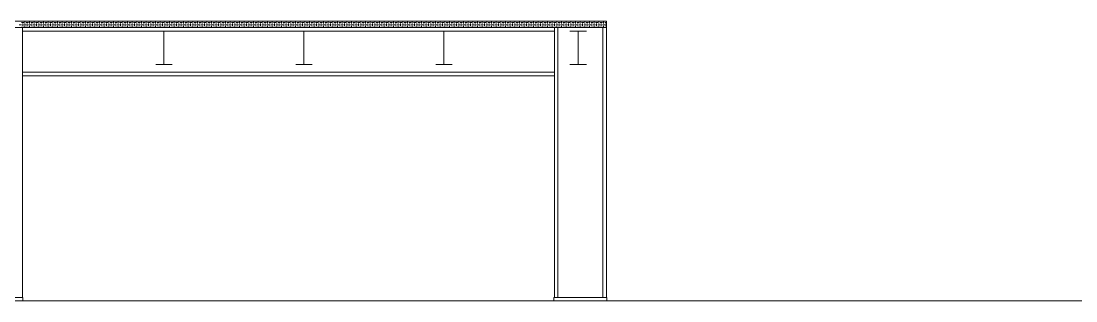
# Model space of a CAD drawing. Header units: millimetres. Extents: x 68421 to 1479662, y -51504 to 144751.
# Drawn here: x 620247 to 631550, y 73240 to 76240 of the extents above; entities that cross this region are included whole.
import ezdxf

# ---------------------------------------------------------------- set-up
doc = ezdxf.new("R2010")
doc.units = ezdxf.units.MM
doc.header["$LTSCALE"] = 0.35
doc.header["$MEASUREMENT"] = 0
doc.linetypes.add('CONTIN', pattern=[0, 0, 0])
doc.layers.get('0').update_dxf_attribs({"linetype": 'CONTIN'})

msp = doc.modelspace()

# ---------------------------------------------------------------- linework, layer by layer
at = {"color": 251, "linetype": 'Continuous', "lineweight": 0}
for p, q in [((588413.24788, 76239.66906), (626520.34809, 76239.66906)), ((626520.34809, 76239.66906), (588413.24788, 76239.66906)), ((620226.81056, 76200.22456), (620251.81056, 76200.22456)), ((620251.81056, 76225.22456), (620276.81056, 76225.22456)), ((620264.31056, 76237.72456), (620264.31056, 76239.66906)), ((620264.31056, 76187.72456), (620264.31056, 76212.72456)), ((620276.81056, 76200.22456), (620301.81056, 76200.22456)), ((620289.31056, 76212.72456), (620289.31056, 76237.72456)), ((620289.31056, 76169.33395), (620289.31056, 76187.72456)), ((620301.81056, 76225.22456), (620326.81056, 76225.22456)), ((620314.31056, 76237.72456), (620314.31056, 76239.66906)), ((620314.31056, 76187.72456), (620314.31056, 76212.72456)), ((620326.81056, 76200.22456), (620351.81056, 76200.22456)), ((620339.31056, 76212.72456), (620339.31056, 76237.72456)), ((620339.31056, 76169.33395), (620339.31056, 76187.72456)), ((620351.81056, 76225.22456), (620376.81056, 76225.22456)), ((620364.31056, 76237.72456), (620364.31056, 76239.66906)), ((620364.31056, 76187.72456), (620364.31056, 76212.72456)), ((620376.81056, 76200.22456), (620401.81056, 76200.22456)), ((620389.31056, 76212.72456), (620389.31056, 76237.72456)), ((620389.31056, 76169.33395), (620389.31056, 76187.72456)), ((620401.81056, 76225.22456), (620426.81056, 76225.22456)), ((620414.31056, 76237.72456), (620414.31056, 76239.66906)), ((620414.31056, 76187.72456), (620414.31056, 76212.72456)), ((620426.81056, 76200.22456), (620451.81056, 76200.22456)), ((620439.31056, 76212.72456), (620439.31056, 76237.72456)), ((620439.31056, 76169.33395), (620439.31056, 76187.72456)), ((620451.81056, 76225.22456), (620476.81056, 76225.22456)), ((620464.31056, 76237.72456), (620464.31056, 76239.66906)), ((620464.31056, 76187.72456), (620464.31056, 76212.72456)), ((620476.81056, 76200.22456), (620501.81056, 76200.22456)), ((620489.31056, 76212.72456), (620489.31056, 76237.72456)), ((620489.31056, 76169.33395), (620489.31056, 76187.72456)), ((620501.81056, 76225.22456), (620526.81056, 76225.22456)), ((620514.31056, 76237.72456), (620514.31056, 76239.66906)), ((620514.31056, 76187.72456), (620514.31056, 76212.72456)), ((620526.81056, 76200.22456), (620551.81056, 76200.22456)), ((620539.31056, 76212.72456), (620539.31056, 76237.72456)), ((620539.31056, 76169.33395), (620539.31056, 76187.72456)), ((620551.81056, 76225.22456), (620576.81056, 76225.22456)), ((620564.31056, 76237.72456), (620564.31056, 76239.66906)), ((620564.31056, 76187.72456), (620564.31056, 76212.72456)), ((620576.81056, 76200.22456), (620601.81056, 76200.22456)), ((620589.31056, 76212.72456), (620589.31056, 76237.72456)), ((620589.31056, 76169.33395), (620589.31056, 76187.72456)), ((620601.81056, 76225.22456), (620626.81056, 76225.22456)), ((620614.31056, 76237.72456), (620614.31056, 76239.66906)), ((620614.31056, 76187.72456), (620614.31056, 76212.72456)), ((620626.81056, 76200.22456), (620651.81056, 76200.22456)), ((620639.31056, 76212.72456), (620639.31056, 76237.72456)), ((620639.31056, 76169.33395), (620639.31056, 76187.72456)), ((620651.81056, 76225.22456), (620676.81056, 76225.22456)), ((620664.31056, 76237.72456), (620664.31056, 76239.66906)), ((620664.31056, 76187.72456), (620664.31056, 76212.72456)), ((620676.81056, 76200.22456), (620701.81056, 76200.22456)), ((620689.31056, 76212.72456), (620689.31056, 76237.72456)), ((620689.31056, 76169.33395), (620689.31056, 76187.72456)), ((620701.81056, 76225.22456), (620726.81056, 76225.22456)), ((620714.31056, 76237.72456), (620714.31056, 76239.66906)), ((620714.31056, 76187.72456), (620714.31056, 76212.72456)), ((620726.81056, 76200.22456), (620751.81056, 76200.22456)), ((620739.31056, 76212.72456), (620739.31056, 76237.72456)), ((620739.31056, 76169.33395), (620739.31056, 76187.72456)), ((620751.81056, 76225.22456), (620776.81056, 76225.22456)), ((620764.31056, 76237.72456), (620764.31056, 76239.66906)), ((620764.31056, 76187.72456), (620764.31056, 76212.72456)), ((620776.81056, 76200.22456), (620801.81056, 76200.22456)), ((620789.31056, 76212.72456), (620789.31056, 76237.72456)), ((620789.31056, 76169.33395), (620789.31056, 76187.72456)), ((620801.81056, 76225.22456), (620826.81056, 76225.22456)), ((620814.31056, 76237.72456), (620814.31056, 76239.66906)), ((620814.31056, 76187.72456), (620814.31056, 76212.72456)), ((620826.81056, 76200.22456), (620851.81056, 76200.22456)), ((620839.31056, 76212.72456), (620839.31056, 76237.72456)), ((620839.31056, 76169.33395), (620839.31056, 76187.72456)), ((620851.81056, 76225.22456), (620876.81056, 76225.22456)), ((620864.31056, 76237.72456), (620864.31056, 76239.66906)), ((620864.31056, 76187.72456), (620864.31056, 76212.72456)), ((620876.81056, 76200.22456), (620901.81056, 76200.22456)), ((620889.31056, 76212.72456), (620889.31056, 76237.72456)), ((620889.31056, 76169.33395), (620889.31056, 76187.72456)), ((620901.81056, 76225.22456), (620926.81056, 76225.22456)), ((620914.31056, 76237.72456), (620914.31056, 76239.66906)), ((620914.31056, 76187.72456), (620914.31056, 76212.72456)), ((620926.81056, 76200.22456), (620951.81056, 76200.22456)), ((620939.31056, 76212.72456), (620939.31056, 76237.72456)), ((620939.31056, 76169.33395), (620939.31056, 76187.72456)), ((620951.81056, 76225.22456), (620976.81056, 76225.22456)), ((620964.31056, 76237.72456), (620964.31056, 76239.66906)), ((620964.31056, 76187.72456), (620964.31056, 76212.72456)), ((620976.81056, 76200.22456), (621001.81056, 76200.22456)), ((620989.31056, 76212.72456), (620989.31056, 76237.72456)), ((620989.31056, 76169.33395), (620989.31056, 76187.72456)), ((621001.81056, 76225.22456), (621026.81056, 76225.22456)), ((621014.31056, 76237.72456), (621014.31056, 76239.66906)), ((621014.31056, 76187.72456), (621014.31056, 76212.72456)), ((621026.81056, 76200.22456), (621051.81056, 76200.22456)), ((621039.31056, 76212.72456), (621039.31056, 76237.72456)), ((621039.31056, 76169.33395), (621039.31056, 76187.72456)), ((621051.81056, 76225.22456), (621076.81056, 76225.22456)), ((621064.31056, 76237.72456), (621064.31056, 76239.66906)), ((621064.31056, 76187.72456), (621064.31056, 76212.72456)), ((621076.81056, 76200.22456), (621101.81056, 76200.22456)), ((621089.31056, 76212.72456), (621089.31056, 76237.72456)), ((621089.31056, 76169.33395), (621089.31056, 76187.72456)), ((621101.81056, 76225.22456), (621126.81056, 76225.22456)), ((621114.31056, 76237.72456), (621114.31056, 76239.66906)), ((621114.31056, 76187.72456), (621114.31056, 76212.72456)), ((621126.81056, 76200.22456), (621151.81056, 76200.22456)), ((621139.31056, 76212.72456), (621139.31056, 76237.72456)), ((621139.31056, 76169.33395), (621139.31056, 76187.72456)), ((621151.81056, 76225.22456), (621176.81056, 76225.22456)), ((621164.31056, 76237.72456), (621164.31056, 76239.66906)), ((621164.31056, 76187.72456), (621164.31056, 76212.72456)), ((621176.81056, 76200.22456), (621201.81056, 76200.22456)), ((621189.31056, 76212.72456), (621189.31056, 76237.72456)), ((621189.31056, 76169.33395), (621189.31056, 76187.72456)), ((621201.81056, 76225.22456), (621226.81056, 76225.22456)), ((621214.31056, 76237.72456), (621214.31056, 76239.66906)), ((621214.31056, 76187.72456), (621214.31056, 76212.72456)), ((621226.81056, 76200.22456), (621251.81056, 76200.22456)), ((621239.31056, 76212.72456), (621239.31056, 76237.72456)), ((621239.31056, 76169.33395), (621239.31056, 76187.72456)), ((621251.81056, 76225.22456), (621276.81056, 76225.22456)), ((621264.31056, 76237.72456), (621264.31056, 76239.66906)), ((621264.31056, 76187.72456), (621264.31056, 76212.72456)), ((621276.81056, 76200.22456), (621301.81056, 76200.22456)), ((621289.31056, 76212.72456), (621289.31056, 76237.72456)), ((621289.31056, 76169.33395), (621289.31056, 76187.72456)), ((621301.81056, 76225.22456), (621326.81056, 76225.22456)), ((621314.31056, 76237.72456), (621314.31056, 76239.66906)), ((621314.31056, 76187.72456), (621314.31056, 76212.72456)), ((621326.81056, 76200.22456), (621351.81056, 76200.22456)), ((621339.31056, 76212.72456), (621339.31056, 76237.72456)), ((621339.31056, 76169.33395), (621339.31056, 76187.72456)), ((621351.81056, 76225.22456), (621376.81056, 76225.22456)), ((621364.31056, 76237.72456), (621364.31056, 76239.66906)), ((621364.31056, 76187.72456), (621364.31056, 76212.72456)), ((621376.81056, 76200.22456), (621401.81056, 76200.22456)), ((621389.31056, 76212.72456), (621389.31056, 76237.72456)), ((621389.31056, 76169.33395), (621389.31056, 76187.72456)), ((621401.81056, 76225.22456), (621426.81056, 76225.22456)), ((621414.31056, 76237.72456), (621414.31056, 76239.66906)), ((621414.31056, 76187.72456), (621414.31056, 76212.72456)), ((621426.81056, 76200.22456), (621451.81056, 76200.22456)), ((621439.31056, 76212.72456), (621439.31056, 76237.72456)), ((621439.31056, 76169.33395), (621439.31056, 76187.72456)), ((621451.81056, 76225.22456), (621476.81056, 76225.22456)), ((621464.31056, 76237.72456), (621464.31056, 76239.66906)), ((621464.31056, 76187.72456), (621464.31056, 76212.72456)), ((621476.81056, 76200.22456), (621501.81056, 76200.22456)), ((621489.31056, 76212.72456), (621489.31056, 76237.72456)), ((621489.31056, 76169.33395), (621489.31056, 76187.72456)), ((621501.81056, 76225.22456), (621526.81056, 76225.22456)), ((621514.31056, 76237.72456), (621514.31056, 76239.66906)), ((621514.31056, 76187.72456), (621514.31056, 76212.72456)), ((621526.81056, 76200.22456), (621551.81056, 76200.22456)), ((621539.31056, 76212.72456), (621539.31056, 76237.72456)), ((621539.31056, 76169.33395), (621539.31056, 76187.72456)), ((621551.81056, 76225.22456), (621576.81056, 76225.22456)), ((621564.31056, 76237.72456), (621564.31056, 76239.66906)), ((621564.31056, 76187.72456), (621564.31056, 76212.72456)), ((621576.81056, 76200.22456), (621601.81056, 76200.22456)), ((621589.31056, 76212.72456), (621589.31056, 76237.72456)), ((621589.31056, 76169.33395), (621589.31056, 76187.72456)), ((621601.81056, 76225.22456), (621626.81056, 76225.22456)), ((621614.31056, 76237.72456), (621614.31056, 76239.66906)), ((621614.31056, 76187.72456), (621614.31056, 76212.72456)), ((621626.81056, 76200.22456), (621651.81056, 76200.22456)), ((621639.31056, 76212.72456), (621639.31056, 76237.72456)), ((621639.31056, 76169.33395), (621639.31056, 76187.72456)), ((621651.81056, 76225.22456), (621676.81056, 76225.22456)), ((621664.31056, 76237.72456), (621664.31056, 76239.66906)), ((621664.31056, 76187.72456), (621664.31056, 76212.72456)), ((621676.81056, 76200.22456), (621701.81056, 76200.22456)), ((621689.31056, 76212.72456), (621689.31056, 76237.72456)), ((621689.31056, 76169.33395), (621689.31056, 76187.72456)), ((621701.81056, 76225.22456), (621726.81056, 76225.22456)), ((621714.31056, 76237.72456), (621714.31056, 76239.66906)), ((621714.31056, 76187.72456), (621714.31056, 76212.72456)), ((621726.81056, 76200.22456), (621751.81056, 76200.22456)), ((621739.31056, 76212.72456), (621739.31056, 76237.72456)), ((621739.31056, 76169.33395), (621739.31056, 76187.72456)), ((621751.81056, 76225.22456), (621776.81056, 76225.22456)), ((621764.31056, 76237.72456), (621764.31056, 76239.66906)), ((621764.31056, 76187.72456), (621764.31056, 76212.72456)), ((621776.81056, 76200.22456), (621801.81056, 76200.22456)), ((621789.31056, 76212.72456), (621789.31056, 76237.72456)), ((621789.31056, 76169.33395), (621789.31056, 76187.72456)), ((621801.81056, 76225.22456), (621826.81056, 76225.22456)), ((621814.31056, 76237.72456), (621814.31056, 76239.66906)), ((621814.31056, 76187.72456), (621814.31056, 76212.72456)), ((621826.81056, 76200.22456), (621851.81056, 76200.22456)), ((621839.31056, 76212.72456), (621839.31056, 76237.72456)), ((621839.31056, 76169.33395), (621839.31056, 76187.72456)), ((621851.81056, 76225.22456), (621876.81056, 76225.22456)), ((621864.31056, 76237.72456), (621864.31056, 76239.66906)), ((621864.31056, 76187.72456), (621864.31056, 76212.72456)), ((621876.81056, 76200.22456), (621901.81056, 76200.22456)), ((621889.31056, 76212.72456), (621889.31056, 76237.72456)), ((621889.31056, 76169.33395), (621889.31056, 76187.72456)), ((621901.81056, 76225.22456), (621926.81056, 76225.22456)), ((621914.31056, 76237.72456), (621914.31056, 76239.66906)), ((621914.31056, 76187.72456), (621914.31056, 76212.72456)), ((621926.81056, 76200.22456), (621951.81056, 76200.22456)), ((621939.31056, 76212.72456), (621939.31056, 76237.72456)), ((621939.31056, 76169.33395), (621939.31056, 76187.72456)), ((621951.81056, 76225.22456), (621976.81056, 76225.22456)), ((621964.31056, 76237.72456), (621964.31056, 76239.66906)), ((621964.31056, 76187.72456), (621964.31056, 76212.72456)), ((621976.81056, 76200.22456), (622001.81056, 76200.22456)), ((621989.31056, 76212.72456), (621989.31056, 76237.72456)), ((621989.31056, 76169.33395), (621989.31056, 76187.72456)), ((622001.81056, 76225.22456), (622026.81056, 76225.22456)), ((622014.31056, 76237.72456), (622014.31056, 76239.66906)), ((622014.31056, 76187.72456), (622014.31056, 76212.72456)), ((622026.81056, 76200.22456), (622051.81056, 76200.22456)), ((622039.31056, 76212.72456), (622039.31056, 76237.72456)), ((622039.31056, 76169.33395), (622039.31056, 76187.72456)), ((622051.81056, 76225.22456), (622076.81056, 76225.22456)), ((622064.31056, 76237.72456), (622064.31056, 76239.66906)), ((622064.31056, 76187.72456), (622064.31056, 76212.72456)), ((622076.81056, 76200.22456), (622101.81056, 76200.22456)), ((622089.31056, 76212.72456), (622089.31056, 76237.72456)), ((622089.31056, 76169.33395), (622089.31056, 76187.72456)), ((622101.81056, 76225.22456), (622126.81056, 76225.22456)), ((622114.31056, 76237.72456), (622114.31056, 76239.66906)), ((622114.31056, 76187.72456), (622114.31056, 76212.72456)), ((622126.81056, 76200.22456), (622151.81056, 76200.22456)), ((622139.31056, 76212.72456), (622139.31056, 76237.72456)), ((622139.31056, 76169.33395), (622139.31056, 76187.72456)), ((622151.81056, 76225.22456), (622176.81056, 76225.22456)), ((622164.31056, 76237.72456), (622164.31056, 76239.66906)), ((622164.31056, 76187.72456), (622164.31056, 76212.72456)), ((622176.81056, 76200.22456), (622201.81056, 76200.22456)), ((622189.31056, 76212.72456), (622189.31056, 76237.72456)), ((622189.31056, 76169.33395), (622189.31056, 76187.72456)), ((622201.81056, 76225.22456), (622226.81056, 76225.22456)), ((622214.31056, 76237.72456), (622214.31056, 76239.66906)), ((622214.31056, 76187.72456), (622214.31056, 76212.72456)), ((622226.81056, 76200.22456), (622251.81056, 76200.22456)), ((622239.31056, 76212.72456), (622239.31056, 76237.72456)), ((622239.31056, 76169.33395), (622239.31056, 76187.72456)), ((622251.81056, 76225.22456), (622276.81056, 76225.22456)), ((622264.31056, 76237.72456), (622264.31056, 76239.66906)), ((622264.31056, 76187.72456), (622264.31056, 76212.72456)), ((622276.81056, 76200.22456), (622301.81056, 76200.22456)), ((622289.31056, 76212.72456), (622289.31056, 76237.72456)), ((622289.31056, 76169.33395), (622289.31056, 76187.72456)), ((622301.81056, 76225.22456), (622326.81056, 76225.22456)), ((622314.31056, 76237.72456), (622314.31056, 76239.66906)), ((622314.31056, 76187.72456), (622314.31056, 76212.72456)), ((622326.81056, 76200.22456), (622351.81056, 76200.22456)), ((622339.31056, 76212.72456), (622339.31056, 76237.72456)), ((622339.31056, 76169.33395), (622339.31056, 76187.72456)), ((622351.81056, 76225.22456), (622376.81056, 76225.22456)), ((622364.31056, 76237.72456), (622364.31056, 76239.66906)), ((622364.31056, 76187.72456), (622364.31056, 76212.72456)), ((622376.81056, 76200.22456), (622401.81056, 76200.22456)), ((622389.31056, 76212.72456), (622389.31056, 76237.72456)), ((622389.31056, 76169.33395), (622389.31056, 76187.72456)), ((622401.81056, 76225.22456), (622426.81056, 76225.22456)), ((622414.31056, 76237.72456), (622414.31056, 76239.66906)), ((622414.31056, 76187.72456), (622414.31056, 76212.72456)), ((622426.81056, 76200.22456), (622451.81056, 76200.22456)), ((622439.31056, 76212.72456), (622439.31056, 76237.72456)), ((622439.31056, 76169.33395), (622439.31056, 76187.72456)), ((622451.81056, 76225.22456), (622476.81056, 76225.22456)), ((622464.31056, 76237.72456), (622464.31056, 76239.66906)), ((622464.31056, 76187.72456), (622464.31056, 76212.72456)), ((622476.81056, 76200.22456), (622501.81056, 76200.22456)), ((622489.31056, 76212.72456), (622489.31056, 76237.72456)), ((622489.31056, 76169.33395), (622489.31056, 76187.72456)), ((622501.81056, 76225.22456), (622526.81056, 76225.22456)), ((622514.31056, 76237.72456), (622514.31056, 76239.66906)), ((622514.31056, 76187.72456), (622514.31056, 76212.72456)), ((622526.81056, 76200.22456), (622551.81056, 76200.22456)), ((622539.31056, 76212.72456), (622539.31056, 76237.72456)), ((622539.31056, 76169.33395), (622539.31056, 76187.72456)), ((622551.81056, 76225.22456), (622576.81056, 76225.22456)), ((622564.31056, 76237.72456), (622564.31056, 76239.66906)), ((622564.31056, 76187.72456), (622564.31056, 76212.72456)), ((622576.81056, 76200.22456), (622601.81056, 76200.22456)), ((622589.31056, 76212.72456), (622589.31056, 76237.72456)), ((622589.31056, 76169.33395), (622589.31056, 76187.72456)), ((622601.81056, 76225.22456), (622626.81056, 76225.22456)), ((622614.31056, 76237.72456), (622614.31056, 76239.66906)), ((622614.31056, 76187.72456), (622614.31056, 76212.72456)), ((622626.81056, 76200.22456), (622651.81056, 76200.22456)), ((622639.31056, 76212.72456), (622639.31056, 76237.72456)), ((622639.31056, 76169.33395), (622639.31056, 76187.72456)), ((622651.81056, 76225.22456), (622676.81056, 76225.22456)), ((622664.31056, 76237.72456), (622664.31056, 76239.66906)), ((622664.31056, 76187.72456), (622664.31056, 76212.72456)), ((622676.81056, 76200.22456), (622701.81056, 76200.22456)), ((622689.31056, 76212.72456), (622689.31056, 76237.72456)), ((622689.31056, 76169.33395), (622689.31056, 76187.72456)), ((622701.81056, 76225.22456), (622726.81056, 76225.22456)), ((622714.31056, 76237.72456), (622714.31056, 76239.66906)), ((622714.31056, 76187.72456), (622714.31056, 76212.72456)), ((622726.81056, 76200.22456), (622751.81056, 76200.22456)), ((622739.31056, 76212.72456), (622739.31056, 76237.72456)), ((622739.31056, 76169.33395), (622739.31056, 76187.72456)), ((622751.81056, 76225.22456), (622776.81056, 76225.22456)), ((622764.31056, 76237.72456), (622764.31056, 76239.66906)), ((622764.31056, 76187.72456), (622764.31056, 76212.72456)), ((622776.81056, 76200.22456), (622801.81056, 76200.22456)), ((622789.31056, 76212.72456), (622789.31056, 76237.72456)), ((622789.31056, 76169.33395), (622789.31056, 76187.72456)), ((622801.81056, 76225.22456), (622826.81056, 76225.22456)), ((622814.31056, 76237.72456), (622814.31056, 76239.66906)), ((622814.31056, 76187.72456), (622814.31056, 76212.72456)), ((622826.81056, 76200.22456), (622851.81056, 76200.22456)), ((622839.31056, 76212.72456), (622839.31056, 76237.72456)), ((622839.31056, 76169.33395), (622839.31056, 76187.72456)), ((622851.81056, 76225.22456), (622876.81056, 76225.22456)), ((622864.31056, 76237.72456), (622864.31056, 76239.66906)), ((622864.31056, 76187.72456), (622864.31056, 76212.72456)), ((622876.81056, 76200.22456), (622901.81056, 76200.22456)), ((622889.31056, 76212.72456), (622889.31056, 76237.72456)), ((622889.31056, 76169.33395), (622889.31056, 76187.72456)), ((622901.81056, 76225.22456), (622926.81056, 76225.22456)), ((622914.31056, 76237.72456), (622914.31056, 76239.66906)), ((622914.31056, 76187.72456), (622914.31056, 76212.72456)), ((622926.81056, 76200.22456), (622951.81056, 76200.22456)), ((622939.31056, 76212.72456), (622939.31056, 76237.72456)), ((622939.31056, 76169.33395), (622939.31056, 76187.72456)), ((622951.81056, 76225.22456), (622976.81056, 76225.22456)), ((622964.31056, 76237.72456), (622964.31056, 76239.66906)), ((622964.31056, 76187.72456), (622964.31056, 76212.72456)), ((622976.81056, 76200.22456), (623001.81056, 76200.22456)), ((622989.31056, 76212.72456), (622989.31056, 76237.72456)), ((622989.31056, 76169.33395), (622989.31056, 76187.72456)), ((623001.81056, 76225.22456), (623026.81056, 76225.22456)), ((623014.31056, 76237.72456), (623014.31056, 76239.66906)), ((623014.31056, 76187.72456), (623014.31056, 76212.72456)), ((623026.81056, 76200.22456), (623051.81056, 76200.22456)), ((623039.31056, 76212.72456), (623039.31056, 76237.72456)), ((623039.31056, 76169.33395), (623039.31056, 76187.72456)), ((623051.81056, 76225.22456), (623076.81056, 76225.22456)), ((623064.31056, 76237.72456), (623064.31056, 76239.66906)), ((623064.31056, 76187.72456), (623064.31056, 76212.72456)), ((623076.81056, 76200.22456), (623101.81056, 76200.22456)), ((623089.31056, 76212.72456), (623089.31056, 76237.72456)), ((623089.31056, 76169.33395), (623089.31056, 76187.72456)), ((623101.81056, 76225.22456), (623126.81056, 76225.22456)), ((623114.31056, 76237.72456), (623114.31056, 76239.66906)), ((623114.31056, 76187.72456), (623114.31056, 76212.72456)), ((623126.81056, 76200.22456), (623151.81056, 76200.22456)), ((623139.31056, 76212.72456), (623139.31056, 76237.72456)), ((623139.31056, 76169.33395), (623139.31056, 76187.72456)), ((623151.81056, 76225.22456), (623176.81056, 76225.22456)), ((623164.31056, 76237.72456), (623164.31056, 76239.66906)), ((623164.31056, 76187.72456), (623164.31056, 76212.72456)), ((623176.81056, 76200.22456), (623201.81056, 76200.22456)), ((623189.31056, 76212.72456), (623189.31056, 76237.72456)), ((623189.31056, 76169.33395), (623189.31056, 76187.72456)), ((623201.81056, 76225.22456), (623226.81056, 76225.22456)), ((623214.31056, 76237.72456), (623214.31056, 76239.66906)), ((623214.31056, 76187.72456), (623214.31056, 76212.72456)), ((623226.81056, 76200.22456), (623251.81056, 76200.22456)), ((623239.31056, 76212.72456), (623239.31056, 76237.72456)), ((623239.31056, 76169.33395), (623239.31056, 76187.72456)), ((623251.81056, 76225.22456), (623276.81056, 76225.22456)), ((623264.31056, 76237.72456), (623264.31056, 76239.66906)), ((623264.31056, 76187.72456), (623264.31056, 76212.72456)), ((623276.81056, 76200.22456), (623301.81056, 76200.22456)), ((623289.31056, 76212.72456), (623289.31056, 76237.72456)), ((623289.31056, 76169.33395), (623289.31056, 76187.72456)), ((623301.81056, 76225.22456), (623326.81056, 76225.22456)), ((623314.31056, 76237.72456), (623314.31056, 76239.66906)), ((623314.31056, 76187.72456), (623314.31056, 76212.72456)), ((623326.81056, 76200.22456), (623351.81056, 76200.22456)), ((623339.31056, 76212.72456), (623339.31056, 76237.72456)), ((623339.31056, 76169.33395), (623339.31056, 76187.72456)), ((623351.81056, 76225.22456), (623376.81056, 76225.22456)), ((623364.31056, 76237.72456), (623364.31056, 76239.66906)), ((623364.31056, 76187.72456), (623364.31056, 76212.72456)), ((623376.81056, 76200.22456), (623401.81056, 76200.22456)), ((623389.31056, 76212.72456), (623389.31056, 76237.72456)), ((623389.31056, 76169.33395), (623389.31056, 76187.72456)), ((623401.81056, 76225.22456), (623426.81056, 76225.22456)), ((623414.31056, 76237.72456), (623414.31056, 76239.66906)), ((623414.31056, 76187.72456), (623414.31056, 76212.72456)), ((623426.81056, 76200.22456), (623451.81056, 76200.22456)), ((623439.31056, 76212.72456), (623439.31056, 76237.72456)), ((623439.31056, 76169.33395), (623439.31056, 76187.72456)), ((623451.81056, 76225.22456), (623476.81056, 76225.22456)), ((623464.31056, 76237.72456), (623464.31056, 76239.66906)), ((623464.31056, 76187.72456), (623464.31056, 76212.72456)), ((623476.81056, 76200.22456), (623501.81056, 76200.22456)), ((623489.31056, 76212.72456), (623489.31056, 76237.72456)), ((623489.31056, 76169.33395), (623489.31056, 76187.72456)), ((623501.81056, 76225.22456), (623526.81056, 76225.22456)), ((623514.31056, 76237.72456), (623514.31056, 76239.66906)), ((623514.31056, 76187.72456), (623514.31056, 76212.72456)), ((623526.81056, 76200.22456), (623551.81056, 76200.22456)), ((623539.31056, 76212.72456), (623539.31056, 76237.72456)), ((623539.31056, 76169.33395), (623539.31056, 76187.72456)), ((623551.81056, 76225.22456), (623576.81056, 76225.22456)), ((623564.31056, 76237.72456), (623564.31056, 76239.66906)), ((623564.31056, 76187.72456), (623564.31056, 76212.72456)), ((623576.81056, 76200.22456), (623601.81056, 76200.22456)), ((623589.31056, 76212.72456), (623589.31056, 76237.72456)), ((623589.31056, 76169.33395), (623589.31056, 76187.72456)), ((623601.81056, 76225.22456), (623626.81056, 76225.22456)), ((623614.31056, 76237.72456), (623614.31056, 76239.66906)), ((623614.31056, 76187.72456), (623614.31056, 76212.72456)), ((623626.81056, 76200.22456), (623651.81056, 76200.22456)), ((623639.31056, 76212.72456), (623639.31056, 76237.72456)), ((623639.31056, 76169.33395), (623639.31056, 76187.72456)), ((623651.81056, 76225.22456), (623676.81056, 76225.22456)), ((623664.31056, 76237.72456), (623664.31056, 76239.66906)), ((623664.31056, 76187.72456), (623664.31056, 76212.72456)), ((623676.81056, 76200.22456), (623701.81056, 76200.22456)), ((623689.31056, 76212.72456), (623689.31056, 76237.72456)), ((623689.31056, 76169.33395), (623689.31056, 76187.72456)), ((623701.81056, 76225.22456), (623726.81056, 76225.22456)), ((623714.31056, 76237.72456), (623714.31056, 76239.66906)), ((623714.31056, 76187.72456), (623714.31056, 76212.72456)), ((623726.81056, 76200.22456), (623751.81056, 76200.22456)), ((623739.31056, 76212.72456), (623739.31056, 76237.72456)), ((623739.31056, 76169.33395), (623739.31056, 76187.72456)), ((623751.81056, 76225.22456), (623776.81056, 76225.22456)), ((623764.31056, 76237.72456), (623764.31056, 76239.66906)), ((623764.31056, 76187.72456), (623764.31056, 76212.72456)), ((623776.81056, 76200.22456), (623801.81056, 76200.22456)), ((623789.31056, 76212.72456), (623789.31056, 76237.72456)), ((623789.31056, 76169.33395), (623789.31056, 76187.72456)), ((623801.81056, 76225.22456), (623826.81056, 76225.22456)), ((623814.31056, 76237.72456), (623814.31056, 76239.66906)), ((623814.31056, 76187.72456), (623814.31056, 76212.72456)), ((623826.81056, 76200.22456), (623851.81056, 76200.22456)), ((623839.31056, 76212.72456), (623839.31056, 76237.72456)), ((623839.31056, 76169.33395), (623839.31056, 76187.72456)), ((623851.81056, 76225.22456), (623876.81056, 76225.22456)), ((623864.31056, 76237.72456), (623864.31056, 76239.66906)), ((623864.31056, 76187.72456), (623864.31056, 76212.72456)), ((623876.81056, 76200.22456), (623901.81056, 76200.22456)), ((623889.31056, 76212.72456), (623889.31056, 76237.72456)), ((623889.31056, 76169.33395), (623889.31056, 76187.72456)), ((623901.81056, 76225.22456), (623926.81056, 76225.22456)), ((623914.31056, 76237.72456), (623914.31056, 76239.66906)), ((623914.31056, 76187.72456), (623914.31056, 76212.72456)), ((623926.81056, 76200.22456), (623951.81056, 76200.22456)), ((623939.31056, 76212.72456), (623939.31056, 76237.72456)), ((623939.31056, 76169.33395), (623939.31056, 76187.72456)), ((623951.81056, 76225.22456), (623976.81056, 76225.22456)), ((623964.31056, 76237.72456), (623964.31056, 76239.66906)), ((623964.31056, 76187.72456), (623964.31056, 76212.72456)), ((623976.81056, 76200.22456), (624001.81056, 76200.22456)), ((623989.31056, 76212.72456), (623989.31056, 76237.72456)), ((623989.31056, 76169.33395), (623989.31056, 76187.72456)), ((624001.81056, 76225.22456), (624026.81056, 76225.22456)), ((624014.31056, 76237.72456), (624014.31056, 76239.66906)), ((624014.31056, 76187.72456), (624014.31056, 76212.72456)), ((624026.81056, 76200.22456), (624051.81056, 76200.22456)), ((624039.31056, 76212.72456), (624039.31056, 76237.72456)), ((624039.31056, 76169.33395), (624039.31056, 76187.72456)), ((624051.81056, 76225.22456), (624076.81056, 76225.22456)), ((624064.31056, 76237.72456), (624064.31056, 76239.66906)), ((624064.31056, 76187.72456), (624064.31056, 76212.72456)), ((624076.81056, 76200.22456), (624101.81056, 76200.22456)), ((624089.31056, 76212.72456), (624089.31056, 76237.72456)), ((624089.31056, 76169.33395), (624089.31056, 76187.72456)), ((624101.81056, 76225.22456), (624126.81056, 76225.22456)), ((624114.31056, 76237.72456), (624114.31056, 76239.66906)), ((624114.31056, 76187.72456), (624114.31056, 76212.72456)), ((624126.81056, 76200.22456), (624151.81056, 76200.22456)), ((624139.31056, 76212.72456), (624139.31056, 76237.72456)), ((624139.31056, 76169.33395), (624139.31056, 76187.72456)), ((624151.81056, 76225.22456), (624176.81056, 76225.22456)), ((624164.31056, 76237.72456), (624164.31056, 76239.66906)), ((624164.31056, 76187.72456), (624164.31056, 76212.72456)), ((624176.81056, 76200.22456), (624201.81056, 76200.22456)), ((624189.31056, 76212.72456), (624189.31056, 76237.72456)), ((624189.31056, 76169.33395), (624189.31056, 76187.72456)), ((624201.81056, 76225.22456), (624226.81056, 76225.22456)), ((624214.31056, 76237.72456), (624214.31056, 76239.66906)), ((624214.31056, 76187.72456), (624214.31056, 76212.72456)), ((624226.81056, 76200.22456), (624251.81056, 76200.22456)), ((624239.31056, 76212.72456), (624239.31056, 76237.72456)), ((624239.31056, 76169.33395), (624239.31056, 76187.72456)), ((624251.81056, 76225.22456), (624276.81056, 76225.22456)), ((624264.31056, 76237.72456), (624264.31056, 76239.66906)), ((624264.31056, 76187.72456), (624264.31056, 76212.72456)), ((624276.81056, 76200.22456), (624301.81056, 76200.22456)), ((624289.31056, 76212.72456), (624289.31056, 76237.72456)), ((624289.31056, 76169.33395), (624289.31056, 76187.72456)), ((624301.81056, 76225.22456), (624326.81056, 76225.22456)), ((624314.31056, 76237.72456), (624314.31056, 76239.66906)), ((624314.31056, 76187.72456), (624314.31056, 76212.72456)), ((624326.81056, 76200.22456), (624351.81056, 76200.22456)), ((624339.31056, 76212.72456), (624339.31056, 76237.72456)), ((624339.31056, 76169.33395), (624339.31056, 76187.72456)), ((624351.81056, 76225.22456), (624376.81056, 76225.22456)), ((624364.31056, 76237.72456), (624364.31056, 76239.66906)), ((624364.31056, 76187.72456), (624364.31056, 76212.72456)), ((624376.81056, 76200.22456), (624401.81056, 76200.22456)), ((624389.31056, 76212.72456), (624389.31056, 76237.72456)), ((624389.31056, 76169.33395), (624389.31056, 76187.72456)), ((624401.81056, 76225.22456), (624426.81056, 76225.22456)), ((624414.31056, 76237.72456), (624414.31056, 76239.66906)), ((624414.31056, 76187.72456), (624414.31056, 76212.72456)), ((624426.81056, 76200.22456), (624451.81056, 76200.22456)), ((624439.31056, 76212.72456), (624439.31056, 76237.72456)), ((624439.31056, 76169.33395), (624439.31056, 76187.72456)), ((624451.81056, 76225.22456), (624476.81056, 76225.22456)), ((624464.31056, 76237.72456), (624464.31056, 76239.66906)), ((624464.31056, 76187.72456), (624464.31056, 76212.72456)), ((624476.81056, 76200.22456), (624501.81056, 76200.22456)), ((624489.31056, 76212.72456), (624489.31056, 76237.72456)), ((624489.31056, 76169.33395), (624489.31056, 76187.72456)), ((624501.81056, 76225.22456), (624526.81056, 76225.22456)), ((624514.31056, 76237.72456), (624514.31056, 76239.66906)), ((624514.31056, 76187.72456), (624514.31056, 76212.72456)), ((624526.81056, 76200.22456), (624551.81056, 76200.22456)), ((624539.31056, 76212.72456), (624539.31056, 76237.72456)), ((624539.31056, 76169.33395), (624539.31056, 76187.72456)), ((624551.81056, 76225.22456), (624576.81056, 76225.22456)), ((624564.31056, 76237.72456), (624564.31056, 76239.66906)), ((624564.31056, 76187.72456), (624564.31056, 76212.72456)), ((624576.81056, 76200.22456), (624601.81056, 76200.22456)), ((624589.31056, 76212.72456), (624589.31056, 76237.72456)), ((624589.31056, 76169.33395), (624589.31056, 76187.72456)), ((624601.81056, 76225.22456), (624626.81056, 76225.22456)), ((624614.31056, 76237.72456), (624614.31056, 76239.66906)), ((624614.31056, 76187.72456), (624614.31056, 76212.72456)), ((624626.81056, 76200.22456), (624651.81056, 76200.22456)), ((624639.31056, 76212.72456), (624639.31056, 76237.72456)), ((624639.31056, 76169.33395), (624639.31056, 76187.72456)), ((624651.81056, 76225.22456), (624676.81056, 76225.22456)), ((624664.31056, 76237.72456), (624664.31056, 76239.66906)), ((624664.31056, 76187.72456), (624664.31056, 76212.72456)), ((624676.81056, 76200.22456), (624701.81056, 76200.22456)), ((624689.31056, 76212.72456), (624689.31056, 76237.72456)), ((624689.31056, 76169.33395), (624689.31056, 76187.72456)), ((624701.81056, 76225.22456), (624726.81056, 76225.22456)), ((624714.31056, 76237.72456), (624714.31056, 76239.66906)), ((624714.31056, 76187.72456), (624714.31056, 76212.72456)), ((624726.81056, 76200.22456), (624751.81056, 76200.22456)), ((624739.31056, 76212.72456), (624739.31056, 76237.72456)), ((624739.31056, 76169.33395), (624739.31056, 76187.72456)), ((624751.81056, 76225.22456), (624776.81056, 76225.22456)), ((624764.31056, 76237.72456), (624764.31056, 76239.66906)), ((624764.31056, 76187.72456), (624764.31056, 76212.72456)), ((624776.81056, 76200.22456), (624801.81056, 76200.22456)), ((624789.31056, 76212.72456), (624789.31056, 76237.72456)), ((624789.31056, 76169.33395), (624789.31056, 76187.72456)), ((624801.81056, 76225.22456), (624826.81056, 76225.22456)), ((624814.31056, 76237.72456), (624814.31056, 76239.66906)), ((624814.31056, 76187.72456), (624814.31056, 76212.72456)), ((624826.81056, 76200.22456), (624851.81056, 76200.22456)), ((624839.31056, 76212.72456), (624839.31056, 76237.72456)), ((624839.31056, 76169.33395), (624839.31056, 76187.72456)), ((624851.81056, 76225.22456), (624876.81056, 76225.22456)), ((624864.31056, 76237.72456), (624864.31056, 76239.66906)), ((624864.31056, 76187.72456), (624864.31056, 76212.72456)), ((624876.81056, 76200.22456), (624901.81056, 76200.22456)), ((624889.31056, 76212.72456), (624889.31056, 76237.72456)), ((624889.31056, 76169.33395), (624889.31056, 76187.72456)), ((624901.81056, 76225.22456), (624926.81056, 76225.22456)), ((624914.31056, 76237.72456), (624914.31056, 76239.66906)), ((624914.31056, 76187.72456), (624914.31056, 76212.72456)), ((624926.81056, 76200.22456), (624951.81056, 76200.22456)), ((624939.31056, 76212.72456), (624939.31056, 76237.72456)), ((624939.31056, 76169.33395), (624939.31056, 76187.72456)), ((624951.81056, 76225.22456), (624976.81056, 76225.22456)), ((624964.31056, 76237.72456), (624964.31056, 76239.66906)), ((624964.31056, 76187.72456), (624964.31056, 76212.72456)), ((624976.81056, 76200.22456), (625001.81056, 76200.22456)), ((624989.31056, 76212.72456), (624989.31056, 76237.72456)), ((624989.31056, 76169.33395), (624989.31056, 76187.72456)), ((625001.81056, 76225.22456), (625026.81056, 76225.22456)), ((625014.31056, 76237.72456), (625014.31056, 76239.66906)), ((625014.31056, 76187.72456), (625014.31056, 76212.72456)), ((625026.81056, 76200.22456), (625051.81056, 76200.22456)), ((625039.31056, 76212.72456), (625039.31056, 76237.72456)), ((625039.31056, 76169.33395), (625039.31056, 76187.72456)), ((625051.81056, 76225.22456), (625076.81056, 76225.22456)), ((625064.31056, 76237.72456), (625064.31056, 76239.66906)), ((625064.31056, 76187.72456), (625064.31056, 76212.72456)), ((625076.81056, 76200.22456), (625101.81056, 76200.22456)), ((625089.31056, 76212.72456), (625089.31056, 76237.72456)), ((625089.31056, 76169.33395), (625089.31056, 76187.72456)), ((625101.81056, 76225.22456), (625126.81056, 76225.22456)), ((625114.31056, 76237.72456), (625114.31056, 76239.66906)), ((625114.31056, 76187.72456), (625114.31056, 76212.72456)), ((625126.81056, 76200.22456), (625151.81056, 76200.22456)), ((625139.31056, 76212.72456), (625139.31056, 76237.72456)), ((625139.31056, 76169.33395), (625139.31056, 76187.72456)), ((625151.81056, 76225.22456), (625176.81056, 76225.22456)), ((625164.31056, 76237.72456), (625164.31056, 76239.66906)), ((625164.31056, 76187.72456), (625164.31056, 76212.72456)), ((625176.81056, 76200.22456), (625201.81056, 76200.22456)), ((625189.31056, 76212.72456), (625189.31056, 76237.72456)), ((625189.31056, 76169.33395), (625189.31056, 76187.72456)), ((625201.81056, 76225.22456), (625226.81056, 76225.22456)), ((625214.31056, 76237.72456), (625214.31056, 76239.66906)), ((625214.31056, 76187.72456), (625214.31056, 76212.72456)), ((625226.81056, 76200.22456), (625251.81056, 76200.22456)), ((625239.31056, 76212.72456), (625239.31056, 76237.72456)), ((625239.31056, 76169.33395), (625239.31056, 76187.72456)), ((625251.81056, 76225.22456), (625276.81056, 76225.22456)), ((625264.31056, 76237.72456), (625264.31056, 76239.66906)), ((625264.31056, 76187.72456), (625264.31056, 76212.72456)), ((625276.81056, 76200.22456), (625301.81056, 76200.22456)), ((625289.31056, 76212.72456), (625289.31056, 76237.72456)), ((625289.31056, 76169.33395), (625289.31056, 76187.72456)), ((625301.81056, 76225.22456), (625326.81056, 76225.22456)), ((625314.31056, 76237.72456), (625314.31056, 76239.66906)), ((625314.31056, 76187.72456), (625314.31056, 76212.72456)), ((625326.81056, 76200.22456), (625351.81056, 76200.22456)), ((625339.31056, 76212.72456), (625339.31056, 76237.72456)), ((625339.31056, 76169.33395), (625339.31056, 76187.72456)), ((625351.81056, 76225.22456), (625376.81056, 76225.22456)), ((625364.31056, 76237.72456), (625364.31056, 76239.66906)), ((625364.31056, 76187.72456), (625364.31056, 76212.72456)), ((625376.81056, 76200.22456), (625401.81056, 76200.22456)), ((625389.31056, 76212.72456), (625389.31056, 76237.72456)), ((625389.31056, 76169.33395), (625389.31056, 76187.72456)), ((625401.81056, 76225.22456), (625426.81056, 76225.22456)), ((625414.31056, 76237.72456), (625414.31056, 76239.66906)), ((625414.31056, 76187.72456), (625414.31056, 76212.72456)), ((625426.81056, 76200.22456), (625451.81056, 76200.22456)), ((625439.31056, 76212.72456), (625439.31056, 76237.72456)), ((625439.31056, 76169.33395), (625439.31056, 76187.72456)), ((625451.81056, 76225.22456), (625476.81056, 76225.22456)), ((625464.31056, 76237.72456), (625464.31056, 76239.66906)), ((625464.31056, 76187.72456), (625464.31056, 76212.72456)), ((625476.81056, 76200.22456), (625501.81056, 76200.22456)), ((625489.31056, 76212.72456), (625489.31056, 76237.72456)), ((625489.31056, 76169.33395), (625489.31056, 76187.72456)), ((625501.81056, 76225.22456), (625526.81056, 76225.22456)), ((625514.31056, 76237.72456), (625514.31056, 76239.66906)), ((625514.31056, 76187.72456), (625514.31056, 76212.72456)), ((625526.81056, 76200.22456), (625551.81056, 76200.22456)), ((625539.31056, 76212.72456), (625539.31056, 76237.72456)), ((625539.31056, 76169.33395), (625539.31056, 76187.72456)), ((625551.81056, 76225.22456), (625576.81056, 76225.22456)), ((625564.31056, 76237.72456), (625564.31056, 76239.66906)), ((625564.31056, 76187.72456), (625564.31056, 76212.72456)), ((625576.81056, 76200.22456), (625601.81056, 76200.22456)), ((625589.31056, 76212.72456), (625589.31056, 76237.72456)), ((625589.31056, 76169.33395), (625589.31056, 76187.72456)), ((625601.81056, 76225.22456), (625626.81056, 76225.22456)), ((625614.31056, 76237.72456), (625614.31056, 76239.66906)), ((625614.31056, 76187.72456), (625614.31056, 76212.72456)), ((625626.81056, 76200.22456), (625651.81056, 76200.22456)), ((625639.31056, 76212.72456), (625639.31056, 76237.72456)), ((625639.31056, 76169.33395), (625639.31056, 76187.72456)), ((625651.81056, 76225.22456), (625676.81056, 76225.22456)), ((625664.31056, 76237.72456), (625664.31056, 76239.66906)), ((625664.31056, 76187.72456), (625664.31056, 76212.72456)), ((625676.81056, 76200.22456), (625701.81056, 76200.22456)), ((625689.31056, 76212.72456), (625689.31056, 76237.72456)), ((625689.31056, 76169.33395), (625689.31056, 76187.72456)), ((625701.81056, 76225.22456), (625726.81056, 76225.22456)), ((625714.31056, 76237.72456), (625714.31056, 76239.66906)), ((625714.31056, 76187.72456), (625714.31056, 76212.72456)), ((625726.81056, 76200.22456), (625751.81056, 76200.22456)), ((625739.31056, 76212.72456), (625739.31056, 76237.72456)), ((625739.31056, 76169.33395), (625739.31056, 76187.72456)), ((625751.81056, 76225.22456), (625776.81056, 76225.22456)), ((625764.31056, 76237.72456), (625764.31056, 76239.66906)), ((625764.31056, 76187.72456), (625764.31056, 76212.72456)), ((625776.81056, 76200.22456), (625801.81056, 76200.22456)), ((625789.31056, 76212.72456), (625789.31056, 76237.72456)), ((625789.31056, 76169.33395), (625789.31056, 76187.72456)), ((625801.81056, 76225.22456), (625826.81056, 76225.22456)), ((625814.31056, 76237.72456), (625814.31056, 76239.66906)), ((625814.31056, 76187.72456), (625814.31056, 76212.72456)), ((625826.81056, 76200.22456), (625851.81056, 76200.22456)), ((625839.31056, 76212.72456), (625839.31056, 76237.72456)), ((625839.31056, 76169.33395), (625839.31056, 76187.72456)), ((625851.81056, 76225.22456), (625876.81056, 76225.22456)), ((625864.31056, 76237.72456), (625864.31056, 76239.66906)), ((625864.31056, 76187.72456), (625864.31056, 76212.72456)), ((625876.81056, 76200.22456), (625901.81056, 76200.22456)), ((625889.31056, 76212.72456), (625889.31056, 76237.72456)), ((625889.31056, 76169.33395), (625889.31056, 76187.72456)), ((625901.81056, 76225.22456), (625926.81056, 76225.22456)), ((625914.31056, 76237.72456), (625914.31056, 76239.66906)), ((625914.31056, 76187.72456), (625914.31056, 76212.72456)), ((625926.81056, 76200.22456), (625951.81056, 76200.22456)), ((625939.31056, 76212.72456), (625939.31056, 76237.72456)), ((625939.31056, 76169.33395), (625939.31056, 76187.72456)), ((625951.81056, 76225.22456), (625976.81056, 76225.22456)), ((625964.31056, 76237.72456), (625964.31056, 76239.66906)), ((625964.31056, 76187.72456), (625964.31056, 76212.72456)), ((625976.81056, 76200.22456), (626001.81056, 76200.22456)), ((625989.31056, 76212.72456), (625989.31056, 76237.72456)), ((625989.31056, 76169.33395), (625989.31056, 76187.72456)), ((626001.81056, 76225.22456), (626026.81056, 76225.22456)), ((626014.31056, 76237.72456), (626014.31056, 76239.66906)), ((626014.31056, 76187.72456), (626014.31056, 76212.72456)), ((626026.81056, 76200.22456), (626051.81056, 76200.22456)), ((626039.31056, 76212.72456), (626039.31056, 76237.72456)), ((626039.31056, 76169.33395), (626039.31056, 76187.72456)), ((626051.81056, 76225.22456), (626076.81056, 76225.22456)), ((626064.31056, 76237.72456), (626064.31056, 76239.66906)), ((626064.31056, 76187.72456), (626064.31056, 76212.72456)), ((626076.81056, 76200.22456), (626101.81056, 76200.22456)), ((626089.31056, 76212.72456), (626089.31056, 76237.72456)), ((626089.31056, 76169.33395), (626089.31056, 76187.72456)), ((626101.81056, 76225.22456), (626126.81056, 76225.22456)), ((626114.31056, 76237.72456), (626114.31056, 76239.66906)), ((626114.31056, 76187.72456), (626114.31056, 76212.72456)), ((626126.81056, 76200.22456), (626151.81056, 76200.22456)), ((626139.31056, 76212.72456), (626139.31056, 76237.72456)), ((626139.31056, 76169.33395), (626139.31056, 76187.72456)), ((626151.81056, 76225.22456), (626176.81056, 76225.22456)), ((626164.31056, 76237.72456), (626164.31056, 76239.66906)), ((626164.31056, 76187.72456), (626164.31056, 76212.72456)), ((626176.81056, 76200.22456), (626201.81056, 76200.22456)), ((626189.31056, 76212.72456), (626189.31056, 76237.72456)), ((626189.31056, 76169.33395), (626189.31056, 76187.72456)), ((626201.81056, 76225.22456), (626226.81056, 76225.22456)), ((626214.31056, 76237.72456), (626214.31056, 76239.66906)), ((626214.31056, 76187.72456), (626214.31056, 76212.72456)), ((626226.81056, 76200.22456), (626251.81056, 76200.22456)), ((626239.31056, 76212.72456), (626239.31056, 76237.72456)), ((626239.31056, 76169.33395), (626239.31056, 76187.72456)), ((626251.81056, 76225.22456), (626276.81056, 76225.22456)), ((626264.31056, 76237.72456), (626264.31056, 76239.66906)), ((626264.31056, 76187.72456), (626264.31056, 76212.72456)), ((626276.81056, 76200.22456), (626301.81056, 76200.22456)), ((626289.31056, 76212.72456), (626289.31056, 76237.72456)), ((626289.31056, 76169.33395), (626289.31056, 76187.72456)), ((626301.81056, 76225.22456), (626326.81056, 76225.22456)), ((626314.31056, 76237.72456), (626314.31056, 76239.66906)), ((626314.31056, 76187.72456), (626314.31056, 76212.72456)), ((626326.81056, 76200.22456), (626351.81056, 76200.22456)), ((626339.31056, 76212.72456), (626339.31056, 76237.72456)), ((626339.31056, 76169.33395), (626339.31056, 76187.72456)), ((626351.81056, 76225.22456), (626376.81056, 76225.22456)), ((626364.31056, 76237.72456), (626364.31056, 76239.66906)), ((626364.31056, 76187.72456), (626364.31056, 76212.72456)), ((626376.81056, 76200.22456), (626401.81056, 76200.22456)), ((626389.31056, 76212.72456), (626389.31056, 76237.72456)), ((626389.31056, 76169.33395), (626389.31056, 76187.72456)), ((626401.81056, 76225.22456), (626426.81056, 76225.22456)), ((626414.31056, 76237.72456), (626414.31056, 76239.66906)), ((626414.31056, 76187.72456), (626414.31056, 76212.72456)), ((626426.81056, 76200.22456), (626451.81056, 76200.22456)), ((626439.31056, 76212.72456), (626439.31056, 76237.72456)), ((626439.31056, 76169.33395), (626439.31056, 76187.72456)), ((626451.81056, 76225.22456), (626476.81056, 76225.22456)), ((626464.31056, 76237.72456), (626464.31056, 76239.66906)), ((626464.31056, 76187.72456), (626464.31056, 76212.72456)), ((626476.81056, 76200.22456), (626501.81056, 76200.22456)), ((626489.31056, 76212.72456), (626489.31056, 76237.72456)), ((626489.31056, 76169.33395), (626489.31056, 76187.72456)), ((626501.81056, 76225.22456), (626520.34809, 76225.22456)), ((626514.31056, 76237.72456), (626514.31056, 76239.66906)), ((626514.31056, 76187.72456), (626514.31056, 76212.72456)), ((588413.24786, 76169.33395), (626520.34809, 76169.33395)), ((620251.81056, 76175.22456), (620276.81056, 76175.22456)), ((620301.81056, 76175.22456), (620326.81056, 76175.22456)), ((620351.81056, 76175.22456), (620376.81056, 76175.22456)), ((620401.81056, 76175.22456), (620426.81056, 76175.22456)), ((620451.81056, 76175.22456), (620476.81056, 76175.22456)), ((620501.81056, 76175.22456), (620526.81056, 76175.22456)), ((620551.81056, 76175.22456), (620576.81056, 76175.22456)), ((620601.81056, 76175.22456), (620626.81056, 76175.22456)), ((620651.81056, 76175.22456), (620676.81056, 76175.22456)), ((620701.81056, 76175.22456), (620726.81056, 76175.22456)), ((620751.81056, 76175.22456), (620776.81056, 76175.22456)), ((620801.81056, 76175.22456), (620826.81056, 76175.22456)), ((620851.81056, 76175.22456), (620876.81056, 76175.22456)), ((620901.81056, 76175.22456), (620926.81056, 76175.22456)), ((620951.81056, 76175.22456), (620976.81056, 76175.22456)), ((621001.81056, 76175.22456), (621026.81056, 76175.22456)), ((621051.81056, 76175.22456), (621076.81056, 76175.22456)), ((621101.81056, 76175.22456), (621126.81056, 76175.22456)), ((621151.81056, 76175.22456), (621176.81056, 76175.22456)), ((621201.81056, 76175.22456), (621226.81056, 76175.22456)), ((621251.81056, 76175.22456), (621276.81056, 76175.22456)), ((621301.81056, 76175.22456), (621326.81056, 76175.22456)), ((621351.81056, 76175.22456), (621376.81056, 76175.22456)), ((621401.81056, 76175.22456), (621426.81056, 76175.22456)), ((621451.81056, 76175.22456), (621476.81056, 76175.22456)), ((621501.81056, 76175.22456), (621526.81056, 76175.22456)), ((621551.81056, 76175.22456), (621576.81056, 76175.22456)), ((621601.81056, 76175.22456), (621626.81056, 76175.22456)), ((621651.81056, 76175.22456), (621676.81056, 76175.22456)), ((621701.81056, 76175.22456), (621726.81056, 76175.22456)), ((621751.81056, 76175.22456), (621776.81056, 76175.22456)), ((621801.81056, 76175.22456), (621826.81056, 76175.22456)), ((621851.81056, 76175.22456), (621876.81056, 76175.22456)), ((621901.81056, 76175.22456), (621926.81056, 76175.22456)), ((621951.81056, 76175.22456), (621976.81056, 76175.22456)), ((622001.81056, 76175.22456), (622026.81056, 76175.22456)), ((622051.81056, 76175.22456), (622076.81056, 76175.22456)), ((622101.81056, 76175.22456), (622126.81056, 76175.22456)), ((622151.81056, 76175.22456), (622176.81056, 76175.22456)), ((622201.81056, 76175.22456), (622226.81056, 76175.22456)), ((622251.81056, 76175.22456), (622276.81056, 76175.22456)), ((622301.81056, 76175.22456), (622326.81056, 76175.22456)), ((622351.81056, 76175.22456), (622376.81056, 76175.22456)), ((622401.81056, 76175.22456), (622426.81056, 76175.22456)), ((622451.81056, 76175.22456), (622476.81056, 76175.22456)), ((622501.81056, 76175.22456), (622526.81056, 76175.22456)), ((622551.81056, 76175.22456), (622576.81056, 76175.22456)), ((622601.81056, 76175.22456), (622626.81056, 76175.22456)), ((622651.81056, 76175.22456), (622676.81056, 76175.22456)), ((622701.81056, 76175.22456), (622726.81056, 76175.22456)), ((622751.81056, 76175.22456), (622776.81056, 76175.22456)), ((622801.81056, 76175.22456), (622826.81056, 76175.22456)), ((622851.81056, 76175.22456), (622876.81056, 76175.22456)), ((622901.81056, 76175.22456), (622926.81056, 76175.22456)), ((622951.81056, 76175.22456), (622976.81056, 76175.22456)), ((623001.81056, 76175.22456), (623026.81056, 76175.22456)), ((623051.81056, 76175.22456), (623076.81056, 76175.22456)), ((623101.81056, 76175.22456), (623126.81056, 76175.22456)), ((623151.81056, 76175.22456), (623176.81056, 76175.22456)), ((623201.81056, 76175.22456), (623226.81056, 76175.22456)), ((623251.81056, 76175.22456), (623276.81056, 76175.22456)), ((623301.81056, 76175.22456), (623326.81056, 76175.22456)), ((623351.81056, 76175.22456), (623376.81056, 76175.22456)), ((623401.81056, 76175.22456), (623426.81056, 76175.22456)), ((623451.81056, 76175.22456), (623476.81056, 76175.22456)), ((623501.81056, 76175.22456), (623526.81056, 76175.22456)), ((623551.81056, 76175.22456), (623576.81056, 76175.22456)), ((623601.81056, 76175.22456), (623626.81056, 76175.22456)), ((623651.81056, 76175.22456), (623676.81056, 76175.22456)), ((623701.81056, 76175.22456), (623726.81056, 76175.22456)), ((623751.81056, 76175.22456), (623776.81056, 76175.22456)), ((623801.81056, 76175.22456), (623826.81056, 76175.22456)), ((623851.81056, 76175.22456), (623876.81056, 76175.22456)), ((623901.81056, 76175.22456), (623926.81056, 76175.22456)), ((623951.81056, 76175.22456), (623976.81056, 76175.22456)), ((624001.81056, 76175.22456), (624026.81056, 76175.22456)), ((624051.81056, 76175.22456), (624076.81056, 76175.22456)), ((624101.81056, 76175.22456), (624126.81056, 76175.22456)), ((624151.81056, 76175.22456), (624176.81056, 76175.22456)), ((624201.81056, 76175.22456), (624226.81056, 76175.22456)), ((624251.81056, 76175.22456), (624276.81056, 76175.22456)), ((624301.81056, 76175.22456), (624326.81056, 76175.22456)), ((624351.81056, 76175.22456), (624376.81056, 76175.22456)), ((624401.81056, 76175.22456), (624426.81056, 76175.22456)), ((624451.81056, 76175.22456), (624476.81056, 76175.22456)), ((624501.81056, 76175.22456), (624526.81056, 76175.22456)), ((624551.81056, 76175.22456), (624576.81056, 76175.22456)), ((624601.81056, 76175.22456), (624626.81056, 76175.22456)), ((624651.81056, 76175.22456), (624676.81056, 76175.22456)), ((624701.81056, 76175.22456), (624726.81056, 76175.22456)), ((624751.81056, 76175.22456), (624776.81056, 76175.22456)), ((624801.81056, 76175.22456), (624826.81056, 76175.22456)), ((624851.81056, 76175.22456), (624876.81056, 76175.22456)), ((624901.81056, 76175.22456), (624926.81056, 76175.22456)), ((624951.81056, 76175.22456), (624976.81056, 76175.22456)), ((625001.81056, 76175.22456), (625026.81056, 76175.22456)), ((625051.81056, 76175.22456), (625076.81056, 76175.22456)), ((625101.81056, 76175.22456), (625126.81056, 76175.22456)), ((625151.81056, 76175.22456), (625176.81056, 76175.22456)), ((625201.81056, 76175.22456), (625226.81056, 76175.22456)), ((625251.81056, 76175.22456), (625276.81056, 76175.22456)), ((625301.81056, 76175.22456), (625326.81056, 76175.22456)), ((625351.81056, 76175.22456), (625376.81056, 76175.22456)), ((625401.81056, 76175.22456), (625426.81056, 76175.22456)), ((625451.81056, 76175.22456), (625476.81056, 76175.22456)), ((625501.81056, 76175.22456), (625526.81056, 76175.22456)), ((625551.81056, 76175.22456), (625576.81056, 76175.22456)), ((625601.81056, 76175.22456), (625626.81056, 76175.22456)), ((625651.81056, 76175.22456), (625676.81056, 76175.22456)), ((625701.81056, 76175.22456), (625726.81056, 76175.22456)), ((625751.81056, 76175.22456), (625776.81056, 76175.22456)), ((625801.81056, 76175.22456), (625826.81056, 76175.22456)), ((625851.81056, 76175.22456), (625876.81056, 76175.22456)), ((625901.81056, 76175.22456), (625926.81056, 76175.22456)), ((625951.81056, 76175.22456), (625976.81056, 76175.22456)), ((626001.81056, 76175.22456), (626026.81056, 76175.22456)), ((626051.81056, 76175.22456), (626076.81056, 76175.22456)), ((626101.81056, 76175.22456), (626126.81056, 76175.22456)), ((626151.81056, 76175.22456), (626176.81056, 76175.22456)), ((626201.81056, 76175.22456), (626226.81056, 76175.22456)), ((626251.81056, 76175.22456), (626276.81056, 76175.22456)), ((626301.81056, 76175.22456), (626326.81056, 76175.22456)), ((626351.81056, 76175.22456), (626376.81056, 76175.22456)), ((626401.81056, 76175.22456), (626426.81056, 76175.22456)), ((626451.81056, 76175.22456), (626476.81056, 76175.22456)), ((626501.81056, 76175.22456), (626520.34809, 76175.22456))]:
    msp.add_line(p, q, dxfattribs=at)
at = {"linetype": 'Continuous', "lineweight": 0}
for p, q in [((626520.34809, 76169.32988), (626520.34809, 76239.66906)), ((582016.79799, 73239.66906), (632916.79799, 73239.66906)), ((620266.34899, 73277.76902), (619697.99115, 73277.76902)), ((619697.99115, 73239.66906), (620266.34899, 73239.66906)), ((620266.34899, 73239.66906), (620266.34899, 73277.76902)), ((626524.34899, 73277.76902), (625955.99115, 73277.76902)), ((625955.99115, 73277.76902), (625955.99115, 73239.66906)), ((625955.99115, 73239.66906), (626524.34899, 73239.66906)), ((626524.34899, 73239.66906), (626524.34899, 73277.76902))]:
    msp.add_line(p, q, dxfattribs=at)
at = {"lineweight": 0}
for p, q in [((620262.34899, 73277.76901), (620262.34809, 76169.32989)), ((625961.24643, 76169.32988), (620262.34809, 76169.32988)), ((625961.24644, 76131.22986), (620262.3481, 76131.22986)), ((625961.2471, 73277.76909), (625961.24643, 76169.32989)), ((625999.34709, 73277.76909), (625999.34642, 76169.32989)), ((626482.249, 73277.76902), (626482.2481, 76169.32989)), ((626520.34899, 73277.76901), (626520.34809, 76169.32989)), ((625961.24654, 75691.43396), (620262.34824, 75691.43396)), ((625961.24655, 75653.33386), (620262.34825, 75653.33386))]:
    msp.add_line(p, q, dxfattribs=at)
at = {"color": 1, "lineweight": 20}
for p, q in [((621865.96245, 76131.11341), (621689.72666, 76131.11341)), ((621777.84455, 76131.11341), (621777.84455, 75773.04435)), ((623365.96245, 76131.11341), (623189.72666, 76131.11341)), ((623277.84455, 76131.11341), (623277.84455, 75773.04435)), ((624865.96245, 76131.11341), (624689.72666, 76131.11341)), ((624777.84455, 76131.11341), (624777.84455, 75773.04435)), ((626303.96245, 76131.11341), (626127.72666, 76131.11341)), ((626215.84455, 76131.11341), (626215.84455, 75773.04435)), ((621689.72666, 75773.04435), (621865.96245, 75773.04435)), ((623189.72666, 75773.04435), (623365.96245, 75773.04435)), ((624689.72666, 75773.04435), (624865.96245, 75773.04435)), ((626127.72666, 75773.04435), (626303.96245, 75773.04435))]:
    msp.add_line(p, q, dxfattribs=at)

doc.saveas('drawing.dxf')
